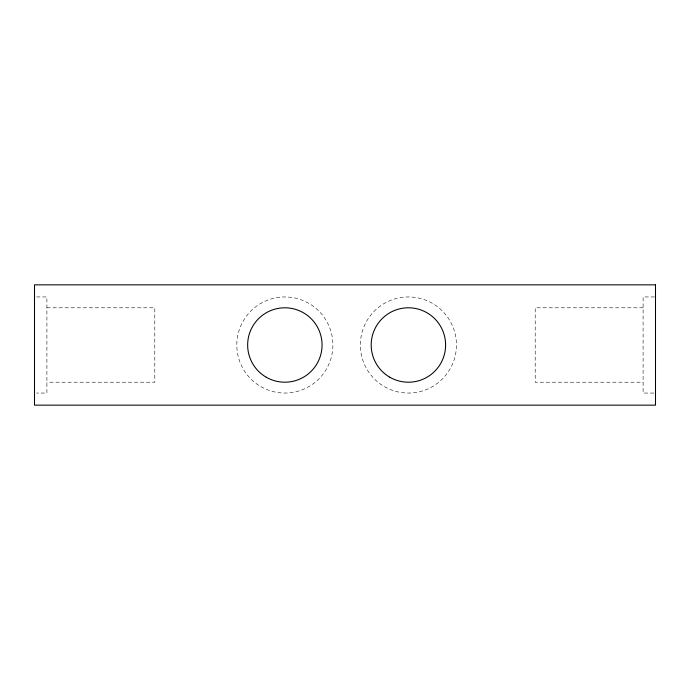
<?xml version="1.0" encoding="UTF-8"?>
<svg xmlns="http://www.w3.org/2000/svg" width="690" height="690" viewBox="0 0 690 690"><rect width="100%" height="100%" fill="white"/><g stroke="black" fill="none" stroke-linecap="round" stroke-linejoin="round"><path stroke-width="0.52" stroke-dasharray="3.45 2.59" d="M36.57 296.942L46.903 296.942L46.903 393.059L36.57 393.059M654.465 296.942L643.097 296.942L643.097 393.059L654.465 393.059M46.903 307.792L154.793 307.792L154.793 382.208L46.903 382.208M643.097 307.792L535.207 307.792L535.207 382.208L643.097 382.208M260.829 386.616A48.059 48.059 0 0 0 332.908 345A48.059 48.059 0 0 0 260.829 303.384A48.059 48.059 0 0 0 260.829 386.616M384.373 386.616A48.059 48.059 0 0 0 456.461 345A48.059 48.059 0 0 0 384.373 303.384A48.059 48.059 0 0 0 384.373 386.616"/><path stroke-width="1.03" d="M655.5 284.849L34.5 284.849L34.5 405.151L655.5 405.151L655.5 284.849M389.798 377.223A37.208 37.208 0 0 0 445.611 345A37.208 37.208 0 0 0 389.798 312.777A37.208 37.208 0 0 0 389.798 377.223M266.254 377.223A37.208 37.208 0 0 0 322.058 345A37.208 37.208 0 0 0 266.254 312.777A37.208 37.208 0 0 0 266.254 377.223"/></g></svg>
